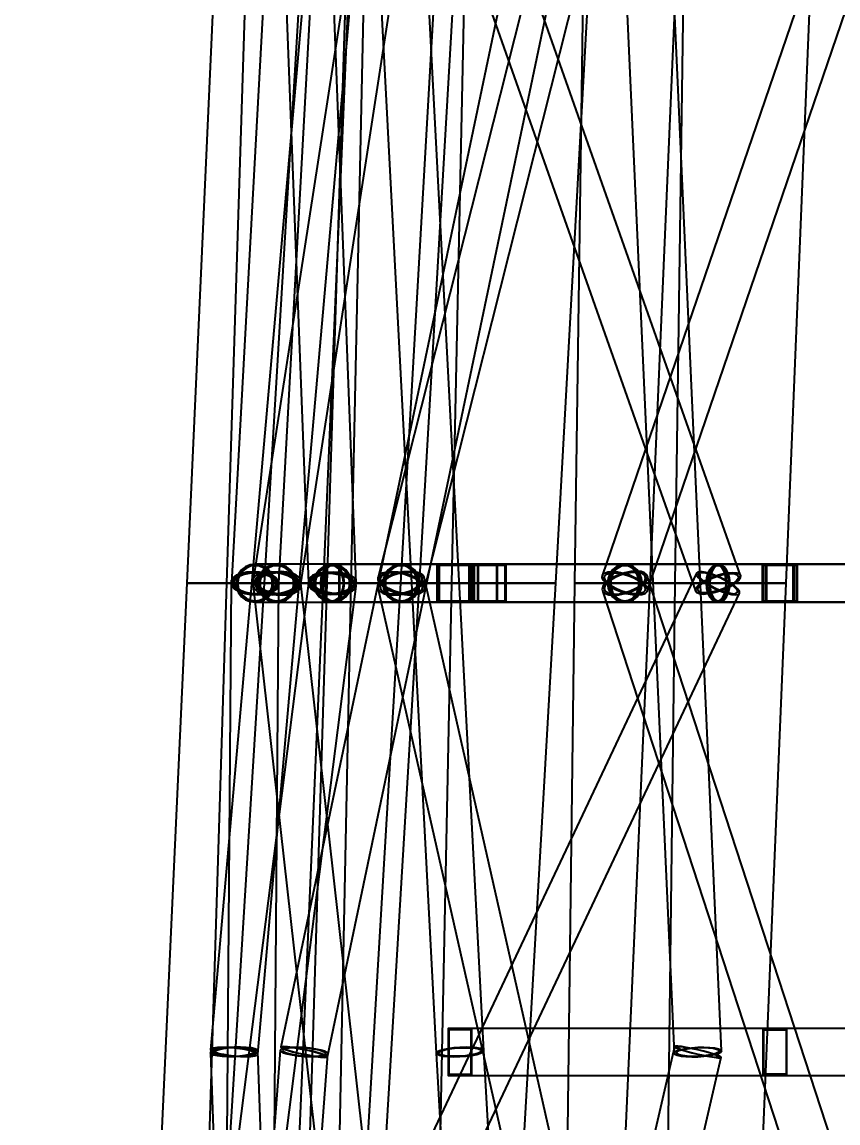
# Model space of a CAD drawing. Header units: millimetres. Extents: x -123812 to 252100, y -3000 to 639000.
# Drawn here: x -23460 to -14758, y 174243 to 185986 of the extents above; entities that cross this region are included whole.
import ezdxf

# ---------------------------------------------------------------- set-up
doc = ezdxf.new("R2010")
doc.units = ezdxf.units.MM
doc.layers.add('D-STR-DIM', color=7, linetype='Continuous', lineweight=13)
doc.layers.add('D-STR-STRC', color=7, linetype='Continuous', lineweight=25)
doc.styles.add('OpenSansCondensed-Light', font='OpenSansCondensed-Light.ttf')
doc.styles.add('TOWER_UNICODE', font='Arial Unicode.ttf')
doc.dimstyles.new('EZDXF', dxfattribs={"dimtxt": 0.25, "dimasz": 0.175, "dimexe": 0.375, "dimexo": 0.125, "dimgap": 0.1, "dimtad": 1, "dimlfac": 100, "dimzin": 12, "dimdsep": 46, "dimtxsty": 'OpenSansCondensed-Light', "dimblk": 'ARCHTICK', "dimcen": 2.5, "dimazin": 3, "dimtfac": 0.5, "dimtmove": 2, "dimatfit": 3})

# ---------------------------------------------------------------- blocks, each defined once
blk = doc.blocks.new('_ARCHTICK')
at = {"color": 0, "linetype": 'BYBLOCK', "const_width": 0.15}
blk.add_lwpolyline([(-0.5, -0.5), (0.5, 0.5)], dxfattribs=at)

msp = doc.modelspace()

# ---------------------------------------------------------------- linework, layer by layer
at = {"layer": 'D-STR-STRC'}
for points in [[(-19249.8, 200021.6), (-21450.5, 175021.6), (-21441.9, 175009.4), (-21416.6, 174996.5), (-21376.4, 174983.9), (-21324, 174972.3), (-21262.9, 174962.7), (-21197.4, 174955.6), (-21131.9, 174951.5), (-21070.9, 174950.7), (-21018.5, 174953.3), (-20978.3, 174959.1), (-20953, 174967.6), (-20944.4, 174978.4), (-18743.7, 199978.4)], [(-15458.5, 200051.6), (-20701.2, 175051.6), (-20692.8, 175043), (-20667.9, 175031.4), (-20628.4, 175017.7), (-20576.9, 175002.9), (-20516.9, 174987.8), (-20452.6, 174973.5), (-20388.2, 174961.1), (-20328.3, 174951.3), (-20276.8, 174944.8), (-20237.2, 174942.1), (-20212.4, 174943.3), (-20203.9, 174948.4), (-14961.2, 199948.4)], [(-20354, 199987.2), (-19043.2, 174987.2), (-19034.5, 174975), (-19009.2, 174964.5), (-18968.9, 174956.5), (-18916.3, 174951.4), (-18855.2, 174949.6), (-18789.5, 174951.2), (-18723.8, 174956.2), (-18662.7, 174964.2), (-18610.1, 174974.6), (-18569.8, 174986.7), (-18544.5, 174999.8), (-18535.8, 175012.8), (-19846.6, 200012.8)], [(-17635.9, 199989), (-16506.6, 174989), (-16497.9, 174976.3), (-16472.6, 174965.3), (-16432.2, 174956.6), (-16379.7, 174950.9), (-16318.5, 174948.5), (-16252.8, 174949.6), (-16187.1, 174954.2), (-16125.9, 174961.9), (-16073.4, 174972.2), (-16033, 174984.4), (-16007.7, 174997.6), (-15999.1, 175011), (-17128.4, 200011)], [(-19449.9, 190032.8), (-20994.3, 180032.8), (-20987.3, 180000), (-20963.7, 179967.2), (-20925, 179936.7), (-20873.8, 179910.5), (-20813.8, 179890.4), (-20748.8, 179877.8), (-20683.5, 179873.4), (-20622.2, 179877.8), (-20569.1, 179890.4), (-20527.8, 179910.5), (-20501.2, 179936.7), (-20491.1, 179967.2), (-18946.6, 189967.2)], [(-19804.1, 189918.6), (-16277.9, 179918.6), (-16265, 179900.3), (-16236.5, 179888.8), (-16194.5, 179884.8), (-16141.8, 179888.8), (-16081.9, 179900.3), (-16019.1, 179918.6), (-15957.5, 179942.4), (-15901.3, 179970.2), (-15854.5, 180000), (-15820.1, 180029.8), (-15800.5, 180057.6), (-15797.1, 180081.4), (-19323.3, 190081.4)], [(-17136, 190063.1), (-19661.6, 180063.1), (-19661, 180032.7), (-19643.6, 180000), (-19610.7, 179967.3), (-19564.5, 179936.9), (-19508.1, 179910.7), (-19445.5, 179890.6), (-19380.8, 179878), (-19318.5, 179873.7), (-19262.8, 179878), (-19217.5, 179890.6), (-19185.7, 179910.7), (-19169.6, 179936.9), (-16643.9, 189936.9)], [(-13850.5, 190088.1), (-17268.8, 180088.1), (-17273, 180062.3), (-17260.8, 180032.3), (-17232.9, 180000), (-17191.3, 179967.7), (-17138.7, 179937.7), (-17078.8, 179911.9), (-17015.7, 179892.1), (-16953.5, 179879.6), (-16896.7, 179875.4), (-16849.1, 179879.6), (-16813.8, 179892.1), (-16793.3, 179911.9), (-13375.1, 189911.9)], [(-20678.9, 190000), (-21227.8, 180000), (-21213.7, 179967.6), (-21183.2, 179937.4), (-21138.6, 179911.5), (-21082.9, 179891.6), (-21019.8, 179879.1), (-20953.6, 179874.8), (-20888.9, 179879.1), (-20830.1, 179891.6), (-20781.1, 179911.5), (-20745.4, 179937.4), (-20725.3, 179967.6), (-20722.2, 180000), (-20173.3, 190000)], [(-20788.5, 190000), (-20403.2, 180000), (-20398.7, 179968.5), (-20377.2, 179939.1), (-20340.1, 179913.8), (-20290.2, 179894.5), (-20230.6, 179882.3), (-20165.6, 179878.1), (-20099.5, 179882.3), (-20036.8, 179894.5), (-19981.8, 179913.8), (-19938.3, 179939.1), (-19909.2, 179968.5), (-19896.5, 180000), (-20281.8, 190000)], [(-13698.4, 180203.2), (-17031, 180203.2), (-17073.9, 180196.3), (-17113.8, 180176), (-17148.1, 180143.7), (-17174.4, 180101.6), (-17190.9, 180052.6), (-17196.5, 180000), (-17190.9, 179947.4), (-17174.4, 179898.4), (-17148.1, 179856.3), (-17113.8, 179824), (-17073.9, 179803.7), (-17031, 179796.8), (-13698.4, 179796.8)], [(-11151.1, 180203.2), (-16037.5, 180203.2), (-16061.9, 180196.3), (-16084.6, 180176), (-16104.1, 180143.7), (-16119, 180101.6), (-16128.4, 180052.6), (-16131.6, 180000), (-16128.4, 179947.4), (-16119, 179898.4), (-16104.1, 179856.3), (-16084.6, 179824), (-16061.9, 179803.7), (-16037.5, 179796.8), (-11151.1, 179796.8)], [(-21167.7, 169969.9), (-19897.7, 179969.9), (-19903.7, 180000), (-19926.6, 180030.1), (-19964.6, 180058.1), (-20015.3, 180082.2), (-20075.1, 180100.6), (-20140, 180112.2), (-20205.6, 180116.2), (-20267.4, 180112.2), (-20321.2, 180100.6), (-20363.4, 180082.2), (-20390.9, 180058.1), (-20402.1, 180030.1), (-21672, 170030.1)], [(-20799.8, 170000), (-20721, 180000), (-20730.5, 180031.1), (-20756.7, 180060.1), (-20797.7, 180085), (-20850.9, 180104.1), (-20912.5, 180116.1), (-20978.3, 180120.2), (-21043.9, 180116.1), (-21104.8, 180104.1), (-21156.9, 180085), (-21196.6, 180060.1), (-21221.2, 180031.1), (-21229, 180000), (-21307.8, 170000)], [(-19368.9, 170032.1), (-20490.8, 180032.1), (-20504.9, 180061.9), (-20535.3, 180087.6), (-20579.7, 180107.3), (-20635.3, 180119.6), (-20698.2, 180123.9), (-20764.1, 180119.6), (-20828.5, 180107.3), (-20887.1, 180087.6), (-20935.9, 180061.9), (-20971.5, 180032.1), (-20991.5, 180000), (-20994.6, 179967.9), (-19872.6, 169967.9)], [(-20525, 169892.8), (-15807.3, 179892.8), (-15809, 179912.5), (-15826.3, 179938.1), (-15858, 179968), (-15902, 180000), (-15955.1, 180032), (-16013.9, 180061.9), (-16074.3, 180087.5), (-16132.2, 180107.2), (-16183.6, 180119.5), (-16225.1, 180123.7), (-16253.8, 180119.5), (-16267.8, 180107.2), (-20985.5, 170107.2)], [(-16911.6, 170063.4), (-19170.1, 180063.4), (-19189.3, 180089.6), (-19224, 180109.8), (-19271.7, 180122.4), (-19329.3, 180126.8), (-19392.7, 180122.4), (-19457.7, 180109.8), (-19519.8, 180089.6), (-19574.8, 180063.4), (-19619, 180032.8), (-19649.3, 180000), (-19663.6, 179967.2), (-19661.1, 179936.6), (-17402.6, 169936.6)], [(-13534, 170090.9), (-16795.6, 180090.9), (-16820, 180111.3), (-16858.7, 180124.1), (-16909.2, 180128.5), (-16968, 180124.1), (-17031.1, 180111.3), (-17094.1, 180090.9), (-17152.9, 180064.2), (-17203.4, 180033.3), (-17242.1, 180000), (-17266.5, 179966.7), (-17274.8, 179935.8), (-17266.5, 179909.1), (-14004.9, 169909.1)], [(-22071.1, 149981.7), (-20199.3, 174981.7), (-20207.9, 174994.3), (-20233.2, 175007.3), (-20273.5, 175019.9), (-20325.9, 175031), (-20387, 175040.1), (-20452.6, 175046.4), (-20518.1, 175049.6), (-20579.2, 175049.4), (-20631.7, 175045.8), (-20672, 175039.1), (-20697.3, 175029.7), (-20705.9, 175018.3), (-22577.8, 150018.3)], [(-21776.3, 149943.4), (-16005.3, 174943.4), (-16013.7, 174951.5), (-16038.4, 174963), (-16077.8, 174977), (-16129, 174992.5), (-16188.7, 175008.6), (-16252.8, 175024), (-16316.9, 175037.9), (-16376.6, 175049.1), (-16427.8, 175057), (-16467.2, 175061.1), (-16491.9, 175060.9), (-16500.4, 175056.6), (-22271.4, 150056.6)], [(-20058.5, 150008.6), (-20943.6, 175008.6), (-20952.2, 175021.7), (-20977.6, 175033.3), (-21017.9, 175042.7), (-21070.5, 175049.1), (-21131.7, 175052.2), (-21197.4, 175051.7), (-21263.1, 175047.7), (-21324.4, 175040.5), (-21376.9, 175030.5), (-21417.3, 175018.4), (-21442.6, 175005.1), (-21451.3, 174991.4), (-20566.2, 149991.4)], [(-17109.1, 150013.9), (-18535.9, 175013.9), (-18544.5, 175026.1), (-18569.9, 175036.5), (-18610.2, 175044.4), (-18662.7, 175049.3), (-18723.9, 175050.8), (-18789.5, 175048.9), (-18855.1, 175043.6), (-18916.3, 175035.4), (-18968.8, 175024.7), (-19009.1, 175012.4), (-19034.5, 174999.2), (-19043.1, 174986.1), (-17616.3, 149986.1)]]:
    msp.add_lwpolyline(points, dxfattribs=at)
for points in [[(-21703.3, 180000), (-20246.7, 180000), (-19820.1, 190000), (-21250.3, 190000)], [(-21280.5, 180000), (-20204.9, 180000), (-19889.2, 190000), (-20962.9, 190000)], [(-20878.2, 180000), (-19421.6, 180000), (-18848.6, 190000), (-20278.8, 190000)], [(-19953.4, 180000), (-18877.8, 180000), (-18661.4, 190000), (-19735.1, 190000)], [(-19224.8, 180000), (-17768.2, 180000), (-17214.6, 190000), (-18644.8, 190000)], [(-17568.8, 180000), (-16493.3, 180000), (-16353.1, 190000), (-17426.8, 190000)], [(-16765.8, 180000), (-15309.2, 180000), (-14903, 190000), (-16333.2, 190000)], [(-21178, 180000), (-21171.1, 179947.4), (-21150.8, 179898.4), (-21118.6, 179856.3), (-21076.5, 179824), (-21027.6, 179803.7), (-20975, 179796.8), (-20742.7, 179796.8), (-20690.1, 179803.7), (-20641.2, 179824), (-20599.1, 179856.3), (-20566.9, 179898.4), (-20546.6, 179947.4), (-20539.7, 180000), (-20546.6, 180052.6), (-20566.9, 180101.6), (-20599.1, 180143.7), (-20641.2, 180176), (-20690.1, 180196.3), (-20742.7, 180203.2), (-20975, 180203.2), (-21027.6, 180196.3), (-21076.5, 180176), (-21118.6, 180143.7), (-21150.8, 180101.6), (-21171.1, 180052.6)], [(-21178, 180000), (-21171.1, 179947.4), (-21150.8, 179898.4), (-21118.6, 179856.3), (-21076.5, 179824), (-21027.6, 179803.7), (-20975, 179796.8), (-20922.5, 179803.7), (-20873.5, 179824), (-20831.5, 179856.3), (-20799.2, 179898.4), (-20778.9, 179947.4), (-20772, 180000), (-20778.9, 180052.6), (-20799.2, 180101.6), (-20831.5, 180143.7), (-20873.5, 180176), (-20922.5, 180196.3), (-20975, 180203.2), (-21027.6, 180196.3), (-21076.5, 180176), (-21118.6, 180143.7), (-21150.8, 180101.6), (-21171.1, 180052.6)], [(-21175.7, 180000), (-21168.9, 179947.4), (-21148.8, 179898.4), (-21116.9, 179856.3), (-21075.4, 179824), (-21027, 179803.7), (-20975, 179796.8), (-20149.9, 179796.8), (-20097.9, 179803.7), (-20049.5, 179824), (-20008, 179856.3), (-19976.1, 179898.4), (-19956, 179947.4), (-19949.2, 180000), (-19956, 180052.6), (-19976.1, 180101.6), (-20008, 180143.7), (-20049.5, 180176), (-20097.9, 180196.3), (-20149.9, 180203.2), (-20975, 180203.2), (-21027, 180196.3), (-21075.4, 180176), (-21116.9, 180143.7), (-21148.8, 180101.6), (-21168.9, 180052.6)], [(-21175.7, 180000), (-21168.9, 179947.4), (-21148.8, 179898.4), (-21116.9, 179856.3), (-21075.4, 179824), (-21027, 179803.7), (-20975, 179796.8), (-20923.1, 179803.7), (-20874.7, 179824), (-20833.1, 179856.3), (-20801.2, 179898.4), (-20781.1, 179947.4), (-20774.3, 180000), (-20781.1, 180052.6), (-20801.2, 180101.6), (-20833.1, 180143.7), (-20874.7, 180176), (-20923.1, 180196.3), (-20975, 180203.2), (-21027, 180196.3), (-21075.4, 180176), (-21116.9, 180143.7), (-21148.8, 180101.6), (-21168.9, 180052.6)], [(-21162, 180000), (-21155.7, 179951.5), (-21137, 179906.4), (-21107.3, 179867.6), (-21068.5, 179837.9), (-21023.4, 179819.2), (-20975, 179812.8), (-20926.6, 179819.2), (-20881.5, 179837.9), (-20842.8, 179867.6), (-20813, 179906.4), (-20794.4, 179951.5), (-20788, 180000), (-20794.4, 180048.5), (-20813, 180093.6), (-20842.8, 180132.4), (-20881.5, 180162.1), (-20926.6, 180180.8), (-20975, 180187.2), (-21023.4, 180180.8), (-21068.5, 180162.1), (-21107.3, 180132.4), (-21137, 180093.6), (-21155.7, 180048.5)], [(-21159.9, 180000), (-21153.6, 179951.5), (-21135.2, 179906.4), (-21105.8, 179867.6), (-21067.5, 179837.9), (-21022.9, 179819.2), (-20975, 179812.8), (-20927.2, 179819.2), (-20882.6, 179837.9), (-20844.3, 179867.6), (-20814.9, 179906.4), (-20796.4, 179951.5), (-20790.1, 180000), (-20796.4, 180048.5), (-20814.9, 180093.6), (-20844.3, 180132.4), (-20882.6, 180162.1), (-20927.2, 180180.8), (-20975, 180187.2), (-21022.9, 180180.8), (-21067.5, 180162.1), (-21105.8, 180132.4), (-21135.2, 180093.6), (-21153.6, 180048.5)], [(-20945.7, 180000), (-20938.8, 179947.4), (-20918.5, 179898.4), (-20886.2, 179856.3), (-20844.2, 179824), (-20795.2, 179803.7), (-20742.7, 179796.8), (-20690.1, 179803.7), (-20641.2, 179824), (-20599.1, 179856.3), (-20566.9, 179898.4), (-20546.6, 179947.4), (-20539.7, 180000), (-20546.6, 180052.6), (-20566.9, 180101.6), (-20599.1, 180143.7), (-20641.2, 180176), (-20690.1, 180196.3), (-20742.7, 180203.2), (-20795.2, 180196.3), (-20844.2, 180176), (-20886.2, 180143.7), (-20918.5, 180101.6), (-20938.8, 180052.6)], [(-20940.2, 180000), (-20933.5, 179947.4), (-20913.8, 179898.4), (-20882.4, 179856.3), (-20841.5, 179824), (-20793.8, 179803.7), (-20742.7, 179796.8), (-19415.6, 179796.8), (-19364.5, 179803.7), (-19316.8, 179824), (-19275.9, 179856.3), (-19244.5, 179898.4), (-19224.8, 179947.4), (-19218.1, 180000), (-19224.8, 180052.6), (-19244.5, 180101.6), (-19275.9, 180143.7), (-19316.8, 180176), (-19364.5, 180196.3), (-19415.6, 180203.2), (-20742.7, 180203.2), (-20793.8, 180196.3), (-20841.5, 180176), (-20882.4, 180143.7), (-20913.8, 180101.6), (-20933.5, 180052.6)], [(-20940.2, 180000), (-20933.5, 179947.4), (-20913.8, 179898.4), (-20882.4, 179856.3), (-20841.5, 179824), (-20793.8, 179803.7), (-20742.7, 179796.8), (-20691.6, 179803.7), (-20643.9, 179824), (-20603, 179856.3), (-20571.6, 179898.4), (-20551.9, 179947.4), (-20545.1, 180000), (-20551.9, 180052.6), (-20571.6, 180101.6), (-20603, 180143.7), (-20643.9, 180176), (-20691.6, 180196.3), (-20742.7, 180203.2), (-20793.8, 180196.3), (-20841.5, 180176), (-20882.4, 180143.7), (-20913.8, 180101.6), (-20933.5, 180052.6)], [(-20929.7, 180000), (-20923.4, 179951.5), (-20904.7, 179906.4), (-20874.9, 179867.6), (-20836.2, 179837.9), (-20791.1, 179819.2), (-20742.7, 179812.8), (-20694.3, 179819.2), (-20649.2, 179837.9), (-20610.4, 179867.6), (-20580.7, 179906.4), (-20562, 179951.5), (-20555.7, 180000), (-20562, 180048.5), (-20580.7, 180093.6), (-20610.4, 180132.4), (-20649.2, 180162.1), (-20694.3, 180180.8), (-20742.7, 180187.2), (-20791.1, 180180.8), (-20836.2, 180162.1), (-20874.9, 180132.4), (-20904.7, 180093.6), (-20923.4, 180048.5)], [(-20924.7, 180000), (-20918.5, 179951.5), (-20900.3, 179906.4), (-20871.4, 179867.6), (-20833.7, 179837.9), (-20789.8, 179819.2), (-20742.7, 179812.8), (-20695.6, 179819.2), (-20651.7, 179837.9), (-20614, 179867.6), (-20585.1, 179906.4), (-20566.9, 179951.5), (-20560.7, 180000), (-20566.9, 180048.5), (-20585.1, 180093.6), (-20614, 180132.4), (-20651.7, 180162.1), (-20695.6, 180180.8), (-20742.7, 180187.2), (-20789.8, 180180.8), (-20833.7, 180162.1), (-20871.4, 180132.4), (-20900.3, 180093.6), (-20918.5, 180048.5)], [(-20350.6, 180000), (-20343.7, 179947.4), (-20323.7, 179898.4), (-20291.8, 179856.3), (-20250.2, 179824), (-20201.8, 179803.7), (-20149.9, 179796.8), (-20097.9, 179803.7), (-20049.5, 179824), (-20008, 179856.3), (-19976.1, 179898.4), (-19956, 179947.4), (-19949.2, 180000), (-19956, 180052.6), (-19976.1, 180101.6), (-20008, 180143.7), (-20049.5, 180176), (-20097.9, 180196.3), (-20149.9, 180203.2), (-20201.8, 180196.3), (-20250.2, 180176), (-20291.8, 180143.7), (-20323.7, 180101.6), (-20343.7, 180052.6)], [(-20334.8, 180000), (-20328.5, 179951.5), (-20310, 179906.4), (-20280.6, 179867.6), (-20242.3, 179837.9), (-20197.7, 179819.2), (-20149.9, 179812.8), (-20102, 179819.2), (-20057.4, 179837.9), (-20019.1, 179867.6), (-19989.7, 179906.4), (-19971.3, 179951.5), (-19965, 180000), (-19971.3, 180048.5), (-19989.7, 180093.6), (-20019.1, 180132.4), (-20057.4, 180162.1), (-20102, 180180.8), (-20149.9, 180187.2), (-20197.7, 180180.8), (-20242.3, 180162.1), (-20280.6, 180132.4), (-20310, 180093.6), (-20328.5, 180048.5)], [(-20277.7, 180000), (-20273.3, 179947.4), (-20260.6, 179898.4), (-20240.2, 179856.3), (-20213.8, 179824), (-20183, 179803.7), (-20149.9, 179796.8), (-16037.5, 179796.8), (-16004.4, 179803.7), (-15973.6, 179824), (-15947.1, 179856.3), (-15926.8, 179898.4), (-15914.1, 179947.4), (-15909.7, 180000), (-15914.1, 180052.6), (-15926.8, 180101.6), (-15947.1, 180143.7), (-15973.6, 180176), (-16004.4, 180196.3), (-16037.5, 180203.2), (-20149.9, 180203.2), (-20183, 180196.3), (-20213.8, 180176), (-20240.2, 180143.7), (-20260.6, 180101.6), (-20273.3, 180052.6)], [(-20277.7, 180000), (-20273.3, 179947.4), (-20260.6, 179898.4), (-20240.2, 179856.3), (-20213.8, 179824), (-20183, 179803.7), (-20149.9, 179796.8), (-20116.8, 179803.7), (-20086, 179824), (-20059.5, 179856.3), (-20039.2, 179898.4), (-20026.4, 179947.4), (-20022.1, 180000), (-20026.4, 180052.6), (-20039.2, 180101.6), (-20059.5, 180143.7), (-20086, 180176), (-20116.8, 180196.3), (-20149.9, 180203.2), (-20183, 180196.3), (-20213.8, 180176), (-20240.2, 180143.7), (-20260.6, 180101.6), (-20273.3, 180052.6)], [(-20267.6, 180000), (-20263.6, 179951.5), (-20251.8, 179906.4), (-20233.1, 179867.6), (-20208.7, 179837.9), (-20180.4, 179819.2), (-20149.9, 179812.8), (-20119.4, 179819.2), (-20091, 179837.9), (-20066.6, 179867.6), (-20047.9, 179906.4), (-20036.1, 179951.5), (-20032.1, 180000), (-20036.1, 180048.5), (-20047.9, 180093.6), (-20066.6, 180132.4), (-20091, 180162.1), (-20119.4, 180180.8), (-20149.9, 180187.2), (-20180.4, 180180.8), (-20208.7, 180162.1), (-20233.1, 180132.4), (-20251.8, 180093.6), (-20263.6, 180048.5)], [(-20228.2, 179800), (-10047.3, 179800), (-10047.3, 180200), (-20228.2, 180200)], [(-20071.5, 180200), (-20228.2, 180200), (-20228.2, 179800), (-20071.5, 179800)], [(-20076.2, 180188), (-20223.5, 180188), (-20223.5, 179812), (-20076.2, 179812)], [(-19613.1, 180000), (-19606.4, 179947.4), (-19586.7, 179898.4), (-19555.3, 179856.3), (-19514.4, 179824), (-19466.7, 179803.7), (-19415.6, 179796.8), (-19364.5, 179803.7), (-19316.8, 179824), (-19275.9, 179856.3), (-19244.5, 179898.4), (-19224.8, 179947.4), (-19218.1, 180000), (-19224.8, 180052.6), (-19244.5, 180101.6), (-19275.9, 180143.7), (-19316.8, 180176), (-19364.5, 180196.3), (-19415.6, 180203.2), (-19466.7, 180196.3), (-19514.4, 180176), (-19555.3, 180143.7), (-19586.7, 180101.6), (-19606.4, 180052.6)], [(-19600.5, 180000), (-19594.2, 179947.4), (-19575.7, 179898.4), (-19546.3, 179856.3), (-19508, 179824), (-19463.4, 179803.7), (-19415.6, 179796.8), (-17031, 179796.8), (-16983.2, 179803.7), (-16938.6, 179824), (-16900.3, 179856.3), (-16871, 179898.4), (-16852.5, 179947.4), (-16846.2, 180000), (-16852.5, 180052.6), (-16871, 180101.6), (-16900.3, 180143.7), (-16938.6, 180176), (-16983.2, 180196.3), (-17031, 180203.2), (-19415.6, 180203.2), (-19463.4, 180196.3), (-19508, 180176), (-19546.3, 180143.7), (-19575.7, 180101.6), (-19594.2, 180052.6)], [(-19600.5, 180000), (-19594.2, 179947.4), (-19575.7, 179898.4), (-19546.3, 179856.3), (-19508, 179824), (-19463.4, 179803.7), (-19415.6, 179796.8), (-19367.8, 179803.7), (-19323.2, 179824), (-19284.9, 179856.3), (-19255.5, 179898.4), (-19237, 179947.4), (-19230.7, 180000), (-19237, 180052.6), (-19255.5, 180101.6), (-19284.9, 180143.7), (-19323.2, 180176), (-19367.8, 180196.3), (-19415.6, 180203.2), (-19463.4, 180196.3), (-19508, 180176), (-19546.3, 180143.7), (-19575.7, 180101.6), (-19594.2, 180052.6)], [(-19597.6, 180000), (-19591.4, 179951.5), (-19573.2, 179906.4), (-19544.3, 179867.6), (-19506.6, 179837.9), (-19462.7, 179819.2), (-19415.6, 179812.8), (-19368.5, 179819.2), (-19324.6, 179837.9), (-19286.9, 179867.6), (-19258, 179906.4), (-19239.8, 179951.5), (-19233.6, 180000), (-19239.8, 180048.5), (-19258, 180093.6), (-19286.9, 180132.4), (-19324.6, 180162.1), (-19368.5, 180180.8), (-19415.6, 180187.2), (-19462.7, 180180.8), (-19506.6, 180162.1), (-19544.3, 180132.4), (-19573.2, 180093.6), (-19591.4, 180048.5)], [(-19585.9, 180000), (-19580.1, 179951.5), (-19563.1, 179906.4), (-19536, 179867.6), (-19500.8, 179837.9), (-19459.7, 179819.2), (-19415.6, 179812.8), (-19371.5, 179819.2), (-19330.4, 179837.9), (-19295.2, 179867.6), (-19268.1, 179906.4), (-19251.1, 179951.5), (-19245.3, 180000), (-19251.1, 180048.5), (-19268.1, 180093.6), (-19295.2, 180132.4), (-19330.4, 180162.1), (-19371.5, 180180.8), (-19415.6, 180187.2), (-19459.7, 180180.8), (-19500.8, 180162.1), (-19536, 180132.4), (-19563.1, 180093.6), (-19580.1, 180048.5)], [(-19035.2, 179800), (-18296.6, 179800), (-18296.6, 180200), (-19035.2, 180200)], [(-18635.4, 180200), (-19035.2, 180200), (-19035.2, 179800), (-18635.4, 179800)], [(-19023.7, 179800), (-15189.3, 179800), (-15189.3, 180200), (-19023.7, 180200)], [(-18646.9, 180200), (-19023.7, 180200), (-19023.7, 179800), (-18646.9, 179800)], [(-18647.4, 180188), (-19023.2, 180188), (-19023.2, 179812), (-18647.4, 179812)], [(-18658.2, 180188), (-19012.4, 180188), (-19012.4, 179812), (-18658.2, 179812)], [(-18296.6, 180200), (-18696.4, 180200), (-18696.4, 179800), (-18296.6, 179800)], [(-18308.6, 180188), (-18684.4, 180188), (-18684.4, 179812), (-18308.6, 179812)], [(-18602.4, 179800), (-10019.8, 179800), (-10019.8, 180200), (-18602.4, 180200)], [(-18390.6, 180200), (-18602.4, 180200), (-18602.4, 179800), (-18390.6, 179800)], [(-18396.9, 180188), (-18596, 180188), (-18596, 179812), (-18396.9, 179812)], [(-17215.9, 180000), (-17209.6, 179947.4), (-17191.1, 179898.4), (-17161.8, 179856.3), (-17123.5, 179824), (-17078.9, 179803.7), (-17031, 179796.8), (-16983.2, 179803.7), (-16938.6, 179824), (-16900.3, 179856.3), (-16871, 179898.4), (-16852.5, 179947.4), (-16846.2, 180000), (-16852.5, 180052.6), (-16871, 180101.6), (-16900.3, 180143.7), (-16938.6, 180176), (-16983.2, 180196.3), (-17031, 180203.2), (-17078.9, 180196.3), (-17123.5, 180176), (-17161.8, 180143.7), (-17191.1, 180101.6), (-17209.6, 180052.6)], [(-17201.4, 180000), (-17195.5, 179951.5), (-17178.5, 179906.4), (-17151.5, 179867.6), (-17116.2, 179837.9), (-17075.1, 179819.2), (-17031, 179812.8), (-16987, 179819.2), (-16945.9, 179837.9), (-16910.6, 179867.6), (-16883.6, 179906.4), (-16866.5, 179951.5), (-16860.7, 180000), (-16866.5, 180048.5), (-16883.6, 180093.6), (-16910.6, 180132.4), (-16945.9, 180162.1), (-16987, 180180.8), (-17031, 180187.2), (-17075.1, 180180.8), (-17116.2, 180162.1), (-17151.5, 180132.4), (-17178.5, 180093.6), (-17195.5, 180048.5)], [(-17196.5, 180000), (-17190.9, 179947.4), (-17174.4, 179898.4), (-17148.1, 179856.3), (-17113.8, 179824), (-17073.9, 179803.7), (-17031, 179796.8), (-16988.2, 179803.7), (-16948.3, 179824), (-16914, 179856.3), (-16887.7, 179898.4), (-16871.2, 179947.4), (-16865.6, 180000), (-16871.2, 180052.6), (-16887.7, 180101.6), (-16914, 180143.7), (-16948.3, 180176), (-16988.2, 180196.3), (-17031, 180203.2), (-17073.9, 180196.3), (-17113.8, 180176), (-17148.1, 180143.7), (-17174.4, 180101.6), (-17190.9, 180052.6)], [(-17183.5, 180000), (-17178.3, 179951.5), (-17163.1, 179906.4), (-17138.9, 179867.6), (-17107.3, 179837.9), (-17070.5, 179819.2), (-17031, 179812.8), (-16991.6, 179819.2), (-16954.8, 179837.9), (-16923.2, 179867.6), (-16899, 179906.4), (-16883.8, 179951.5), (-16878.6, 180000), (-16883.8, 180048.5), (-16899, 180093.6), (-16923.2, 180132.4), (-16954.8, 180162.1), (-16991.6, 180180.8), (-17031, 180187.2), (-17070.5, 180180.8), (-17107.3, 180162.1), (-17138.9, 180132.4), (-17163.1, 180093.6), (-17178.3, 180048.5)], [(-16165.3, 180000), (-16161, 179947.4), (-16148.2, 179898.4), (-16127.9, 179856.3), (-16101.4, 179824), (-16070.6, 179803.7), (-16037.5, 179796.8), (-16004.4, 179803.7), (-15973.6, 179824), (-15947.1, 179856.3), (-15926.8, 179898.4), (-15914.1, 179947.4), (-15909.7, 180000), (-15914.1, 180052.6), (-15926.8, 180101.6), (-15947.1, 180143.7), (-15973.6, 180176), (-16004.4, 180196.3), (-16037.5, 180203.2), (-16070.6, 180196.3), (-16101.4, 180176), (-16127.9, 180143.7), (-16148.2, 180101.6), (-16161, 180052.6)], [(-16155.3, 180000), (-16151.3, 179951.5), (-16139.5, 179906.4), (-16120.8, 179867.6), (-16096.4, 179837.9), (-16068, 179819.2), (-16037.5, 179812.8), (-16007, 179819.2), (-15978.7, 179837.9), (-15954.3, 179867.6), (-15935.6, 179906.4), (-15923.8, 179951.5), (-15919.8, 180000), (-15923.8, 180048.5), (-15935.6, 180093.6), (-15954.3, 180132.4), (-15978.7, 180162.1), (-16007, 180180.8), (-16037.5, 180187.2), (-16068, 180180.8), (-16096.4, 180162.1), (-16120.8, 180132.4), (-16139.5, 180093.6), (-16151.3, 180048.5)], [(-16131.6, 180000), (-16128.4, 179947.4), (-16119, 179898.4), (-16104.1, 179856.3), (-16084.6, 179824), (-16061.9, 179803.7), (-16037.5, 179796.8), (-16013.2, 179803.7), (-15990.5, 179824), (-15971, 179856.3), (-15956, 179898.4), (-15946.6, 179947.4), (-15943.4, 180000), (-15946.6, 180052.6), (-15956, 180101.6), (-15971, 180143.7), (-15990.5, 180176), (-16013.2, 180196.3), (-16037.5, 180203.2), (-16061.9, 180196.3), (-16084.6, 180176), (-16104.1, 180143.7), (-16119, 180101.6), (-16128.4, 180052.6)], [(-16124.2, 180000), (-16121.3, 179951.5), (-16112.6, 179906.4), (-16098.8, 179867.6), (-16080.9, 179837.9), (-16060, 179819.2), (-16037.5, 179812.8), (-16015.1, 179819.2), (-15994.2, 179837.9), (-15976.2, 179867.6), (-15962.5, 179906.4), (-15953.8, 179951.5), (-15950.8, 180000), (-15953.8, 180048.5), (-15962.5, 180093.6), (-15976.2, 180132.4), (-15994.2, 180162.1), (-16015.1, 180180.8), (-16037.5, 180187.2), (-16060, 180180.8), (-16080.9, 180162.1), (-16098.8, 180132.4), (-16112.6, 180093.6), (-16121.3, 180048.5)], [(-15189.3, 180200), (-15566, 180200), (-15566, 179800), (-15189.3, 179800)], [(-15200.6, 180188), (-15554.7, 180188), (-15554.7, 179812), (-15200.6, 179812)], [(-15530, 179800), (-8557.3, 179800), (-8557.3, 180200), (-15530, 180200)], [(-15225.3, 180200), (-15530, 180200), (-15530, 179800), (-15225.3, 179800)], [(-15234.4, 180188), (-15520.9, 180188), (-15520.9, 179812), (-15234.4, 179812)], [(-21229, 180000), (-21219.5, 179968.9), (-21193.3, 179939.9), (-21152.3, 179915), (-21099.2, 179895.9), (-21037.6, 179883.9), (-20971.7, 179879.8), (-20906.1, 179883.9), (-20845.2, 179895.9), (-20793.1, 179915), (-20753.4, 179939.9), (-20728.8, 179968.9), (-20721, 180000), (-20730.5, 180031.1), (-20756.7, 180060.1), (-20797.7, 180085), (-20850.9, 180104.1), (-20912.5, 180116.1), (-20978.3, 180120.2), (-21043.9, 180116.1), (-21104.8, 180104.1), (-21156.9, 180085), (-21196.6, 180060.1), (-21221.2, 180031.1)], [(-20722.2, 180000), (-20725.3, 179967.6), (-20745.4, 179937.4), (-20781.1, 179911.5), (-20830.1, 179891.6), (-20888.9, 179879.1), (-20953.6, 179874.8), (-21019.8, 179879.1), (-21082.9, 179891.6), (-21138.6, 179911.5), (-21183.2, 179937.4), (-21213.7, 179967.6), (-21227.8, 180000), (-21224.7, 180032.4), (-21204.7, 180062.6), (-21168.9, 180088.5), (-21120, 180108.4), (-21061.1, 180120.9), (-20996.4, 180125.2), (-20930.3, 180120.9), (-20867.2, 180108.4), (-20811.4, 180088.5), (-20766.8, 180062.6), (-20736.4, 180032.4)], [(-21204, 180000), (-21195.4, 179972), (-21171.8, 179945.8), (-21134.8, 179923.4), (-21086.9, 179906.2), (-21031.4, 179895.3), (-20972.1, 179891.7), (-20912.9, 179895.3), (-20858, 179906.2), (-20811, 179923.4), (-20775.2, 179945.8), (-20753.1, 179972), (-20746, 180000), (-20754.6, 180028), (-20778.2, 180054.2), (-20815.2, 180076.6), (-20863.1, 180093.8), (-20918.6, 180104.7), (-20978, 180108.3), (-21037.1, 180104.7), (-21092.1, 180093.8), (-21139, 180076.6), (-21174.8, 180054.2), (-21197, 180028)], [(-20747.1, 180000), (-20749.9, 179970.8), (-20768, 179943.6), (-20800.2, 179920.2), (-20844.3, 179902.3), (-20897.4, 179891), (-20955.7, 179887.1), (-21015.3, 179891), (-21072.2, 179902.3), (-21122.5, 179920.2), (-21162.7, 179943.6), (-21190.2, 179970.8), (-21202.9, 180000), (-21200.2, 180029.2), (-21182.1, 180056.4), (-21149.8, 180079.8), (-21105.7, 180097.7), (-21052.7, 180109), (-20994.3, 180112.9), (-20934.7, 180109), (-20877.8, 180097.7), (-20827.5, 180079.8), (-20787.3, 180056.4), (-20759.9, 180029.2)], [(-20991.5, 180000), (-20994.6, 179967.9), (-20980.4, 179938.1), (-20950.1, 179912.4), (-20905.7, 179892.7), (-20850.1, 179880.4), (-20787.2, 179876.1), (-20721.3, 179880.4), (-20656.9, 179892.7), (-20598.2, 179912.4), (-20549.5, 179938.1), (-20513.9, 179967.9), (-20493.9, 180000), (-20490.8, 180032.1), (-20504.9, 180061.9), (-20535.3, 180087.6), (-20579.7, 180107.3), (-20635.3, 180119.6), (-20698.2, 180123.9), (-20764.1, 180119.6), (-20828.5, 180107.3), (-20887.1, 180087.6), (-20935.9, 180061.9), (-20971.5, 180032.1)], [(-20498, 180000), (-20491.1, 179967.2), (-20501.2, 179936.7), (-20527.8, 179910.5), (-20569.1, 179890.4), (-20622.2, 179877.8), (-20683.5, 179873.4), (-20748.8, 179877.8), (-20813.8, 179890.4), (-20873.8, 179910.5), (-20925, 179936.7), (-20963.7, 179967.2), (-20987.3, 180000), (-20994.3, 180032.8), (-20984.2, 180063.3), (-20957.5, 180089.5), (-20916.3, 180109.6), (-20863.2, 180122.2), (-20801.9, 180126.6), (-20736.5, 180122.2), (-20671.6, 180109.6), (-20611.5, 180089.5), (-20560.4, 180063.3), (-20521.7, 180032.8)], [(-20967, 180000), (-20969.8, 179971.1), (-20957, 179944.2), (-20929.7, 179921), (-20889.6, 179903.3), (-20839.5, 179892.1), (-20782.8, 179888.3), (-20723.4, 179892.1), (-20665.3, 179903.3), (-20612.5, 179921), (-20568.5, 179944.2), (-20536.4, 179971.1), (-20518.4, 180000), (-20515.6, 180028.9), (-20528.3, 180055.8), (-20555.7, 180079), (-20595.7, 180096.7), (-20645.8, 180107.9), (-20702.5, 180111.7), (-20762, 180107.9), (-20820.1, 180096.7), (-20872.9, 180079), (-20916.9, 180055.8), (-20949, 180028.9)], [(-20522.1, 180000), (-20515.8, 179970.5), (-20525, 179943), (-20549, 179919.3), (-20586.2, 179901.2), (-20634.1, 179889.8), (-20689.3, 179885.9), (-20748.2, 179889.8), (-20806.8, 179901.2), (-20860.9, 179919.3), (-20907, 179943), (-20941.9, 179970.5), (-20963.3, 180000), (-20969.6, 180029.5), (-20960.4, 180057), (-20936.4, 180080.7), (-20899.2, 180098.8), (-20851.3, 180110.2), (-20796.1, 180114.1), (-20737.1, 180110.2), (-20678.6, 180098.8), (-20624.5, 180080.7), (-20578.3, 180057), (-20543.4, 180029.5)], [(-19896.5, 180000), (-19909.2, 179968.5), (-19938.3, 179939.1), (-19981.8, 179913.8), (-20036.8, 179894.5), (-20099.5, 179882.3), (-20165.6, 179878.1), (-20230.6, 179882.3), (-20290.2, 179894.5), (-20340.1, 179913.8), (-20377.2, 179939.1), (-20398.7, 179968.5), (-20403.2, 180000), (-20390.5, 180031.5), (-20361.5, 180060.9), (-20317.9, 180086.2), (-20263, 180105.5), (-20200.3, 180117.7), (-20134.2, 180121.9), (-20069.1, 180117.7), (-20009.6, 180105.5), (-19959.6, 180086.2), (-19922.6, 180060.9), (-19901.1, 180031.5)], [(-20396, 180000), (-20373.2, 179969.9), (-20335.2, 179941.9), (-20284.5, 179917.8), (-20224.7, 179899.4), (-20159.7, 179887.8), (-20094.1, 179883.8), (-20032.3, 179887.8), (-19978.5, 179899.4), (-19936.4, 179917.8), (-19908.8, 179941.9), (-19897.7, 179969.9), (-19903.7, 180000), (-19926.6, 180030.1), (-19964.6, 180058.1), (-20015.3, 180082.2), (-20075.1, 180100.6), (-20140, 180112.2), (-20205.6, 180116.2), (-20267.4, 180112.2), (-20321.2, 180100.6), (-20363.4, 180082.2), (-20390.9, 180058.1), (-20402.1, 180030.1)], [(-19921.4, 180000), (-19932.9, 179971.6), (-19959.1, 179945.1), (-19998.4, 179922.3), (-20047.9, 179904.8), (-20104.4, 179893.9), (-20164, 179890.1), (-20222.7, 179893.9), (-20276.4, 179904.8), (-20321.4, 179922.3), (-20354.8, 179945.1), (-20374.2, 179971.6), (-20378.3, 180000), (-20366.9, 180028.4), (-20340.6, 180054.9), (-20301.4, 180077.7), (-20251.8, 180095.2), (-20195.3, 180106.1), (-20135.7, 180109.9), (-20077.1, 180106.1), (-20023.4, 180095.2), (-19978.3, 180077.7), (-19945, 180054.9), (-19925.6, 180028.4)], [(-20371.8, 180000), (-20351.2, 179972.9), (-20316.9, 179947.6), (-20271.2, 179925.9), (-20217.3, 179909.3), (-20158.7, 179898.8), (-20099.6, 179895.3), (-20043.9, 179898.8), (-19995.4, 179909.3), (-19957.4, 179925.9), (-19932.6, 179947.6), (-19922.5, 179972.9), (-19928, 180000), (-19948.5, 180027.1), (-19982.8, 180052.4), (-20028.5, 180074.1), (-20082.5, 180090.7), (-20141, 180101.2), (-20200.2, 180104.7), (-20255.9, 180101.2), (-20304.4, 180090.7), (-20342.3, 180074.1), (-20367.2, 180052.4), (-20377.2, 180027.1)], [(-19649.3, 180000), (-19663.6, 179967.2), (-19661.1, 179936.6), (-19641.9, 179910.4), (-19607.2, 179890.2), (-19559.5, 179877.6), (-19501.9, 179873.2), (-19438.5, 179877.6), (-19373.5, 179890.2), (-19311.4, 179910.4), (-19256.4, 179936.6), (-19212.2, 179967.2), (-19181.9, 180000), (-19167.6, 180032.8), (-19170.1, 180063.4), (-19189.3, 180089.6), (-19224, 180109.8), (-19271.7, 180122.4), (-19329.3, 180126.8), (-19392.7, 180122.4), (-19457.7, 180109.8), (-19519.8, 180089.6), (-19574.8, 180063.4), (-19619, 180032.8)], [(-19187.6, 180000), (-19170.2, 179967.3), (-19169.6, 179936.9), (-19185.7, 179910.7), (-19217.5, 179890.6), (-19262.8, 179878), (-19318.5, 179873.7), (-19380.8, 179878), (-19445.5, 179890.6), (-19508.1, 179910.7), (-19564.5, 179936.9), (-19610.7, 179967.3), (-19643.6, 180000), (-19661, 180032.7), (-19661.6, 180063.1), (-19645.5, 180089.3), (-19613.7, 180109.4), (-19568.4, 180122), (-19512.7, 180126.3), (-19450.4, 180122), (-19385.7, 180109.4), (-19323.1, 180089.3), (-19266.7, 180063.1), (-19220.5, 180032.7)], [(-19626.3, 180000), (-19639.2, 179970.4), (-19636.9, 179942.9), (-19619.6, 179919.2), (-19588.3, 179901), (-19545.3, 179889.6), (-19493.4, 179885.7), (-19436.2, 179889.6), (-19377.7, 179901), (-19321.7, 179919.2), (-19272.1, 179942.9), (-19232.3, 179970.4), (-19204.9, 180000), (-19192, 180029.6), (-19194.3, 180057.1), (-19211.6, 180080.8), (-19242.9, 180099), (-19285.9, 180110.4), (-19337.8, 180114.3), (-19395, 180110.4), (-19453.5, 180099), (-19509.5, 180080.8), (-19559.1, 180057.1), (-19598.9, 180029.6)], [(-19210, 180000), (-19194.4, 179970.5), (-19193.8, 179943.1), (-19208.3, 179919.5), (-19237, 179901.4), (-19277.8, 179890), (-19328, 179886.1), (-19384.2, 179890), (-19442.5, 179901.4), (-19499, 179919.5), (-19549.8, 179943.1), (-19591.5, 179970.5), (-19621.2, 180000), (-19636.8, 180029.5), (-19637.4, 180056.9), (-19622.9, 180080.5), (-19594.2, 180098.6), (-19553.4, 180110), (-19503.2, 180113.9), (-19447, 180110), (-19388.7, 180098.6), (-19332.2, 180080.5), (-19281.4, 180056.9), (-19239.7, 180029.5)], [(-17242.1, 180000), (-17266.5, 179966.7), (-17274.8, 179935.8), (-17266.5, 179909.1), (-17242.1, 179888.7), (-17203.4, 179875.9), (-17152.9, 179871.5), (-17094.1, 179875.9), (-17031, 179888.7), (-16968, 179909.1), (-16909.2, 179935.8), (-16858.7, 179966.7), (-16820, 180000), (-16795.6, 180033.3), (-16787.3, 180064.2), (-16795.6, 180090.9), (-16820, 180111.3), (-16858.7, 180124.1), (-16909.2, 180128.5), (-16968, 180124.1), (-17031.1, 180111.3), (-17094.1, 180090.9), (-17152.9, 180064.2), (-17203.4, 180033.3)], [(-16829.2, 180000), (-16801.3, 179967.7), (-16789.1, 179937.7), (-16793.3, 179911.9), (-16813.8, 179892.1), (-16849.1, 179879.6), (-16896.7, 179875.4), (-16953.5, 179879.6), (-17015.7, 179892.1), (-17078.8, 179911.9), (-17138.7, 179937.7), (-17191.3, 179967.7), (-17232.9, 180000), (-17260.8, 180032.3), (-17273, 180062.3), (-17268.8, 180088.1), (-17248.3, 180107.9), (-17213, 180120.4), (-17165.4, 180124.6), (-17108.5, 180120.4), (-17046.4, 180107.9), (-16983.3, 180088.1), (-16923.4, 180062.3), (-16870.8, 180032.3)], [(-17221.4, 180000), (-17243.3, 179970), (-17250.8, 179942.1), (-17243.3, 179918.1), (-17221.4, 179899.7), (-17186.4, 179888.1), (-17140.9, 179884.2), (-17087.9, 179888.1), (-17031, 179899.7), (-16974.2, 179918.1), (-16921.2, 179942.1), (-16875.7, 179970), (-16840.7, 180000), (-16818.8, 180030), (-16811.3, 180057.9), (-16818.8, 180081.9), (-16840.7, 180100.3), (-16875.7, 180111.9), (-16921.2, 180115.8), (-16974.2, 180111.9), (-17031.1, 180100.3), (-17087.9, 180081.9), (-17140.9, 180057.9), (-17186.4, 180030)], [(-16849.1, 180000), (-16823.9, 179970.9), (-16812.9, 179943.8), (-16816.7, 179920.5), (-16835.2, 179902.7), (-16867, 179891.5), (-16909.9, 179887.6), (-16961.2, 179891.5), (-17017.2, 179902.7), (-17074.1, 179920.5), (-17128.1, 179943.8), (-17175.5, 179970.9), (-17213, 180000), (-17238.2, 180029.1), (-17249.2, 180056.2), (-17245.4, 180079.5), (-17226.9, 180097.3), (-17195.1, 180108.5), (-17152.2, 180112.4), (-17100.9, 180108.5), (-17044.9, 180097.3), (-16988, 180079.5), (-16934, 180056.2), (-16886.6, 180029.1)], [(-15854.5, 180000), (-15901.3, 179970.2), (-15957.5, 179942.4), (-16019.1, 179918.6), (-16081.9, 179900.3), (-16141.8, 179888.8), (-16194.5, 179884.8), (-16236.5, 179888.8), (-16265, 179900.3), (-16277.9, 179918.6), (-16274.5, 179942.4), (-16255, 179970.2), (-16220.6, 180000), (-16173.7, 180029.8), (-16117.6, 180057.6), (-16056, 180081.4), (-15993.1, 180099.7), (-15933.3, 180111.2), (-15880.6, 180115.2), (-15838.5, 180111.2), (-15810.1, 180099.7), (-15797.1, 180081.4), (-15800.5, 180057.6), (-15820.1, 180029.8)], [(-16173.1, 180000), (-16119.9, 179968), (-16061.1, 179938.1), (-16000.7, 179912.5), (-15942.9, 179892.8), (-15891.4, 179880.5), (-15849.9, 179876.3), (-15821.2, 179880.5), (-15807.3, 179892.8), (-15809, 179912.5), (-15826.3, 179938.1), (-15858, 179968), (-15902, 180000), (-15955.1, 180032), (-16013.9, 180061.9), (-16074.3, 180087.5), (-16132.2, 180107.2), (-16183.6, 180119.5), (-16225.1, 180123.7), (-16253.8, 180119.5), (-16267.8, 180107.2), (-16266, 180087.5), (-16248.7, 180061.9), (-16217, 180032)], [(-15872.5, 180000), (-15914.7, 179973.1), (-15965.4, 179948.1), (-16020.9, 179926.6), (-16077.6, 179910.1), (-16131.5, 179899.7), (-16179, 179896.2), (-16216.9, 179899.7), (-16242.6, 179910.1), (-16254.3, 179926.6), (-16251.2, 179948.1), (-16233.6, 179973.1), (-16202.6, 180000), (-16160.3, 180026.9), (-16109.7, 180051.9), (-16054.2, 180073.4), (-15997.5, 180089.9), (-15943.5, 180100.3), (-15896, 180103.8), (-15858.1, 180100.3), (-15832.5, 180089.9), (-15820.8, 180073.4), (-15823.8, 180051.9), (-15841.5, 180026.9)], [(-16159.7, 180000), (-16111.8, 179971.1), (-16058.8, 179944.2), (-16004.4, 179921.1), (-15952.2, 179903.4), (-15905.8, 179892.2), (-15868.4, 179888.4), (-15842.5, 179892.2), (-15830, 179903.4), (-15831.5, 179921.1), (-15847.1, 179944.2), (-15875.7, 179971.1), (-15915.3, 180000), (-15963.2, 180028.9), (-16016.2, 180055.8), (-16070.7, 180078.9), (-16122.9, 180096.6), (-16169.2, 180107.8), (-16206.6, 180111.6), (-16232.5, 180107.8), (-16245.1, 180096.6), (-16243.5, 180078.9), (-16227.9, 180055.8), (-16199.4, 180028.9)], [(-22161.3, 170000), (-20678.3, 170000), (-20246.7, 180000), (-21703.3, 180000)], [(-20246.7, 180000), (-20271.5, 180000), (-20344.3, 180000), (-20460, 180000), (-20610.9, 180000), (-20786.5, 180000), (-20975, 180000), (-21163.5, 180000), (-21339.2, 180000), (-21490, 180000), (-21605.7, 180000), (-21678.5, 180000), (-21703.3, 180000), (-21678.5, 180000), (-21605.7, 180000), (-21490, 180000), (-21339.2, 180000), (-21163.5, 180000), (-20975, 180000), (-20786.5, 180000), (-20610.9, 180000), (-20460, 180000), (-20344.3, 180000), (-20271.5, 180000)], [(-21592.5, 170000), (-20515.1, 170000), (-20204.9, 180000), (-21280.5, 180000)], [(-21496.8, 170000), (-20013.8, 170000), (-19421.6, 180000), (-20878.2, 180000)], [(-20204.9, 180000), (-20223.2, 180000), (-20277, 180000), (-20362.4, 180000), (-20473.8, 180000), (-20603.5, 180000), (-20742.7, 180000), (-20881.9, 180000), (-21011.6, 180000), (-21123, 180000), (-21208.4, 180000), (-21262.2, 180000), (-21280.5, 180000), (-21262.2, 180000), (-21208.4, 180000), (-21123, 180000), (-21011.6, 180000), (-20881.9, 180000), (-20742.7, 180000), (-20603.5, 180000), (-20473.8, 180000), (-20362.4, 180000), (-20277, 180000), (-20223.2, 180000)], [(-19421.6, 180000), (-19446.4, 180000), (-19519.1, 180000), (-19634.9, 180000), (-19785.7, 180000), (-19961.4, 180000), (-20149.9, 180000), (-20338.4, 180000), (-20514, 180000), (-20664.9, 180000), (-20780.6, 180000), (-20853.4, 180000), (-20878.2, 180000), (-20853.4, 180000), (-20780.6, 180000), (-20664.9, 180000), (-20514, 180000), (-20338.4, 180000), (-20149.9, 180000), (-19961.4, 180000), (-19785.7, 180000), (-19634.9, 180000), (-19519.1, 180000), (-19446.4, 180000)], [(-20159.5, 170000), (-19082, 170000), (-18877.8, 180000), (-19953.4, 180000)], [(-18877.8, 180000), (-18896.1, 180000), (-18949.9, 180000), (-19035.3, 180000), (-19146.7, 180000), (-19276.4, 180000), (-19415.6, 180000), (-19554.8, 180000), (-19684.5, 180000), (-19795.9, 180000), (-19881.3, 180000), (-19935.1, 180000), (-19953.4, 180000), (-19935.1, 180000), (-19881.3, 180000), (-19795.9, 180000), (-19684.5, 180000), (-19554.8, 180000), (-19415.6, 180000), (-19276.4, 180000), (-19146.7, 180000), (-19035.3, 180000), (-18949.9, 180000), (-18896.1, 180000)], [(-19824, 170000), (-18341, 170000), (-17768.2, 180000), (-19224.8, 180000)], [(-17768.2, 180000), (-17793, 180000), (-17865.8, 180000), (-17981.5, 180000), (-18132.3, 180000), (-18308, 180000), (-18496.5, 180000), (-18685, 180000), (-18860.6, 180000), (-19011.5, 180000), (-19127.2, 180000), (-19200, 180000), (-19224.8, 180000), (-19200, 180000), (-19127.2, 180000), (-19011.5, 180000), (-18860.6, 180000), (-18685, 180000), (-18496.5, 180000), (-18308, 180000), (-18132.3, 180000), (-17981.5, 180000), (-17865.8, 180000), (-17793, 180000)], [(-17695.8, 170000), (-16618.4, 170000), (-16493.3, 180000), (-17568.8, 180000)], [(-16493.3, 180000), (-16511.6, 180000), (-16565.3, 180000), (-16650.8, 180000), (-16762.2, 180000), (-16891.9, 180000), (-17031, 180000), (-17170.2, 180000), (-17299.9, 180000), (-17411.3, 180000), (-17496.8, 180000), (-17550.5, 180000), (-17568.8, 180000), (-17550.5, 180000), (-17496.8, 180000), (-17411.3, 180000), (-17299.9, 180000), (-17170.2, 180000), (-17031, 180000), (-16891.9, 180000), (-16762.2, 180000), (-16650.8, 180000), (-16565.3, 180000), (-16511.6, 180000)], [(-17209.6, 170000), (-15726.6, 170000), (-15309.2, 180000), (-16765.8, 180000)], [(-15309.2, 180000), (-15334, 180000), (-15406.8, 180000), (-15522.5, 180000), (-15673.4, 180000), (-15849, 180000), (-16037.5, 180000), (-16226, 180000), (-16401.7, 180000), (-16552.5, 180000), (-16668.3, 180000), (-16741, 180000), (-16765.8, 180000), (-16741, 180000), (-16668.3, 180000), (-16552.5, 180000), (-16401.7, 180000), (-16226, 180000), (-16037.5, 180000), (-15849, 180000), (-15673.4, 180000), (-15522.5, 180000), (-15406.8, 180000), (-15334, 180000)], [(-18914.5, 174750), (-5244.4, 174750), (-5244.4, 175250), (-18914.5, 175250)], [(-18664.5, 175250), (-18914.5, 175250), (-18914.5, 174750), (-18664.5, 174750)], [(-18670.5, 175238), (-18908.5, 175238), (-18908.5, 174762), (-18670.5, 174762)], [(-15556, 174750), (-5244.4, 174750), (-5244.4, 175250), (-15556, 175250)], [(-15556, 175250), (-15306, 175250), (-15306, 174750), (-15556, 174750)], [(-15550, 175238), (-15312, 175238), (-15312, 174762), (-15550, 174762)], [(-21197.4, 174948.3), (-21263.1, 174947.8), (-21324.4, 174950.9), (-21376.9, 174957.3), (-21417.3, 174966.7), (-21442.6, 174978.3), (-21451.3, 174991.4), (-21442.6, 175005.1), (-21417.3, 175018.4), (-21376.9, 175030.5), (-21324.4, 175040.5), (-21263.1, 175047.7), (-21197.4, 175051.7), (-21131.7, 175052.2), (-21070.5, 175049.1), (-21017.9, 175042.7), (-20977.6, 175033.3), (-20952.2, 175021.7), (-20943.6, 175008.6), (-20952.2, 174994.9), (-20977.6, 174981.6), (-21017.9, 174969.5), (-21070.5, 174959.5), (-21131.7, 174952.3)], [(-21197.4, 175044.4), (-21262.9, 175048.5), (-21324, 175049.3), (-21376.4, 175046.7), (-21416.6, 175040.9), (-21441.9, 175032.4), (-21450.5, 175021.6), (-21441.9, 175009.4), (-21416.6, 174996.5), (-21376.4, 174983.9), (-21324, 174972.3), (-21262.9, 174962.7), (-21197.4, 174955.6), (-21131.9, 174951.5), (-21070.9, 174950.7), (-21018.5, 174953.3), (-20978.3, 174959.1), (-20953, 174967.6), (-20944.4, 174978.4), (-20953, 174990.6), (-20978.3, 175003.5), (-21018.5, 175016.1), (-21070.9, 175027.7), (-21131.9, 175037.3)], [(-21197.4, 174953.4), (-21256.7, 174953), (-21311.9, 174955.7), (-21359.3, 174961.5), (-21395.6, 174970), (-21418.5, 174980.4), (-21426.3, 174992.2), (-21418.5, 175004.6), (-21395.6, 175016.6), (-21359.3, 175027.5), (-21311.9, 175036.5), (-21256.7, 175043), (-21197.4, 175046.6), (-21138.2, 175047), (-21083, 175044.3), (-21035.6, 175038.5), (-20999.2, 175030), (-20976.4, 175019.6), (-20968.6, 175007.8), (-20976.4, 174995.4), (-20999.2, 174983.4), (-21035.6, 174972.5), (-21083, 174963.5), (-21138.2, 174957)], [(-21197.4, 175040), (-21256.5, 175043.7), (-21311.5, 175044.4), (-21358.7, 175042.1), (-21395, 175036.9), (-21417.8, 175029.2), (-21425.6, 175019.5), (-21417.8, 175008.4), (-21395, 174996.8), (-21358.7, 174985.5), (-21311.5, 174975.1), (-21256.5, 174966.4), (-21197.4, 174960), (-21138.4, 174956.3), (-21083.4, 174955.6), (-21036.1, 174957.9), (-20999.8, 174963.1), (-20977.1, 174970.8), (-20969.3, 174980.5), (-20977.1, 174991.6), (-20999.8, 175003.2), (-21036.1, 175014.5), (-21083.4, 175024.9), (-21138.4, 175033.6)], [(-20452.6, 175046.4), (-20518.1, 175049.6), (-20579.2, 175049.4), (-20631.7, 175045.8), (-20672, 175039.1), (-20697.3, 175029.7), (-20705.9, 175018.3), (-20697.3, 175005.7), (-20672, 174992.7), (-20631.7, 174980.1), (-20579.2, 174969), (-20518.1, 174959.9), (-20452.6, 174953.6), (-20387, 174950.4), (-20325.9, 174950.6), (-20273.5, 174954.2), (-20233.2, 174960.9), (-20207.9, 174970.3), (-20199.3, 174981.7), (-20207.9, 174994.3), (-20233.2, 175007.3), (-20273.5, 175019.9), (-20325.9, 175031), (-20387, 175040.1)], [(-20452.6, 175026.5), (-20516.9, 175038.9), (-20576.9, 175048.7), (-20628.4, 175055.2), (-20667.9, 175057.9), (-20692.8, 175056.7), (-20701.2, 175051.6), (-20692.8, 175043), (-20667.9, 175031.4), (-20628.4, 175017.7), (-20576.9, 175002.9), (-20516.9, 174987.8), (-20452.6, 174973.5), (-20388.2, 174961.1), (-20328.3, 174951.3), (-20276.8, 174944.8), (-20237.2, 174942.1), (-20212.4, 174943.3), (-20203.9, 174948.4), (-20212.4, 174957), (-20237.2, 174968.6), (-20276.8, 174982.3), (-20328.3, 174997.1), (-20388.2, 175012.2)], [(-20452.6, 175041.9), (-20511.7, 175044.7), (-20566.8, 175044.5), (-20614.1, 175041.3), (-20650.4, 175035.2), (-20673.2, 175026.8), (-20681, 175016.5), (-20673.2, 175005.1), (-20650.4, 174993.4), (-20614.1, 174982.1), (-20566.8, 174972), (-20511.7, 174963.8), (-20452.6, 174958.1), (-20393.5, 174955.3), (-20338.4, 174955.5), (-20291.1, 174958.7), (-20254.8, 174964.8), (-20232, 174973.2), (-20224.2, 174983.5), (-20232, 174994.9), (-20254.8, 175006.6), (-20291.1, 175017.9), (-20338.4, 175028), (-20393.5, 175036.2)], [(-20452.6, 175023.9), (-20510.6, 175035.1), (-20564.7, 175043.9), (-20611.1, 175049.8), (-20646.7, 175052.2), (-20669.1, 175051.1), (-20676.8, 175046.5), (-20669.1, 175038.7), (-20646.7, 175028.3), (-20611.1, 175016), (-20564.7, 175002.6), (-20510.6, 174989), (-20452.6, 174976.1), (-20394.6, 174964.9), (-20340.5, 174956.1), (-20294.1, 174950.2), (-20258.4, 174947.8), (-20236, 174948.9), (-20228.4, 174953.5), (-20236, 174961.3), (-20258.4, 174971.7), (-20294.1, 174984), (-20340.5, 174997.4), (-20394.6, 175011)], [(-18789.5, 174951.2), (-18855.2, 174949.6), (-18916.3, 174951.4), (-18968.9, 174956.5), (-19009.2, 174964.5), (-19034.5, 174975), (-19043.2, 174987.2), (-19034.5, 175000.2), (-19009.2, 175013.3), (-18968.9, 175025.4), (-18916.3, 175035.8), (-18855.2, 175043.8), (-18789.5, 175048.8), (-18723.8, 175050.4), (-18662.7, 175048.6), (-18610.1, 175043.5), (-18569.8, 175035.5), (-18544.5, 175025), (-18535.8, 175012.8), (-18544.5, 174999.8), (-18569.8, 174986.7), (-18610.1, 174974.6), (-18662.7, 174964.2), (-18723.8, 174956.2)], [(-18789.5, 174951.1), (-18855.1, 174949.2), (-18916.3, 174950.7), (-18968.8, 174955.6), (-19009.1, 174963.5), (-19034.5, 174973.9), (-19043.1, 174986.1), (-19034.5, 174999.2), (-19009.1, 175012.4), (-18968.8, 175024.7), (-18916.3, 175035.4), (-18855.1, 175043.6), (-18789.5, 175048.9), (-18723.9, 175050.8), (-18662.7, 175049.3), (-18610.2, 175044.4), (-18569.9, 175036.5), (-18544.5, 175026.1), (-18535.9, 175013.9), (-18544.5, 175000.8), (-18569.9, 174987.6), (-18610.2, 174975.3), (-18662.7, 174964.6), (-18723.9, 174956.4)], [(-18789.5, 174956), (-18848.7, 174954.5), (-18903.8, 174956.2), (-18951.2, 174960.7), (-18987.6, 174968), (-19010.4, 174977.5), (-19018.2, 174988.5), (-19010.4, 175000.2), (-18987.6, 175012), (-18951.2, 175022.9), (-18903.8, 175032.3), (-18848.7, 175039.5), (-18789.5, 175044), (-18730.3, 175045.5), (-18675.2, 175043.8), (-18627.8, 175039.3), (-18591.4, 175032), (-18568.6, 175022.5), (-18560.8, 175011.5), (-18568.6, 174999.8), (-18591.4, 174988), (-18627.8, 174977.1), (-18675.2, 174967.7), (-18730.3, 174960.5)], [(-18789.5, 174955.9), (-18848.7, 174954.2), (-18903.8, 174955.5), (-18951.2, 174959.9), (-18987.5, 174967.1), (-19010.4, 174976.5), (-19018.1, 174987.4), (-19010.4, 174999.3), (-18987.5, 175011.2), (-18951.2, 175022.3), (-18903.8, 175031.9), (-18848.7, 175039.3), (-18789.5, 175044.1), (-18730.3, 175045.8), (-18675.2, 175044.5), (-18627.8, 175040.1), (-18591.5, 175032.9), (-18568.6, 175023.5), (-18560.9, 175012.6), (-18568.6, 175000.7), (-18591.5, 174988.8), (-18627.8, 174977.7), (-18675.2, 174968.1), (-18730.3, 174960.7)], [(-16252.8, 174949.6), (-16318.5, 174948.5), (-16379.7, 174950.9), (-16432.2, 174956.6), (-16472.6, 174965.3), (-16497.9, 174976.3), (-16506.6, 174989), (-16497.9, 175002.4), (-16472.6, 175015.6), (-16432.2, 175027.8), (-16379.7, 175038.1), (-16318.5, 175045.8), (-16252.8, 175050.4), (-16187.1, 175051.5), (-16125.9, 175049.1), (-16073.4, 175043.4), (-16033, 175034.7), (-16007.7, 175023.7), (-15999.1, 175011), (-16007.7, 174997.6), (-16033, 174984.4), (-16073.4, 174972.2), (-16125.9, 174961.9), (-16187.1, 174954.2)], [(-16252.8, 175024), (-16316.9, 175037.9), (-16376.6, 175049.1), (-16427.8, 175057), (-16467.2, 175061.1), (-16491.9, 175060.9), (-16500.4, 175056.6), (-16491.9, 175048.5), (-16467.2, 175037), (-16427.8, 175023), (-16376.6, 175007.5), (-16316.9, 174991.4), (-16252.8, 174976), (-16188.7, 174962.1), (-16129, 174950.9), (-16077.8, 174943), (-16038.4, 174938.9), (-16013.7, 174939.1), (-16005.3, 174943.4), (-16013.7, 174951.5), (-16038.4, 174963), (-16077.8, 174977), (-16129, 174992.5), (-16188.7, 175008.6)], [(-16252.8, 174954.6), (-16312, 174953.6), (-16367.2, 174955.7), (-16414.6, 174960.9), (-16450.9, 174968.7), (-16473.8, 174978.7), (-16481.6, 174990.1), (-16473.8, 175002.2), (-16450.9, 175014.1), (-16414.6, 175025.1), (-16367.2, 175034.4), (-16312, 175041.3), (-16252.8, 175045.4), (-16193.6, 175046.4), (-16138.4, 175044.3), (-16091, 175039.1), (-16054.7, 175031.3), (-16031.8, 175021.3), (-16024, 175009.9), (-16031.8, 174997.8), (-16054.7, 174985.9), (-16091, 174974.9), (-16138.4, 174965.6), (-16193.6, 174958.7)], [(-16252.8, 175021.7), (-16310.6, 175034.2), (-16364.4, 175044.3), (-16410.6, 175051.4), (-16446.1, 175055.1), (-16468.4, 175054.9), (-16476, 175051.1), (-16468.4, 175043.7), (-16446.1, 175033.4), (-16410.6, 175020.8), (-16364.4, 175006.8), (-16310.6, 174992.3), (-16252.8, 174978.3), (-16195, 174965.8), (-16141.2, 174955.7), (-16095, 174948.6), (-16059.5, 174944.9), (-16037.2, 174945.1), (-16029.6, 174948.9), (-16037.2, 174956.3), (-16059.5, 174966.6), (-16095, 174979.2), (-16141.2, 174993.2), (-16195, 175007.7)]]:
    msp.add_lwpolyline(points, close=True, dxfattribs=at)

# ---------------------------------------------------------------- dimensions: what is measured, and where the dimension line sits
at = {"layer": 'D-STR-DIM'}
msp.add_linear_dim(base=(-112000, 0), p1=(0, 0), p2=(0, 634000), angle=90, dimstyle='EZDXF', override={"dimtxt": 8400, "dimasz": 3750, "dimexe": 2100, "dimexo": 1800, "dimgap": 2100, "dimtad": 1, "dimdec": 0, "dimlfac": 1, "dimlunit": 2, "dimtxsty": 'TOWER_UNICODE', "dimclrd": 7, "dimclre": 7, "dimclrt": 7}, dxfattribs=at).render()

doc.saveas('drawing.dxf')
